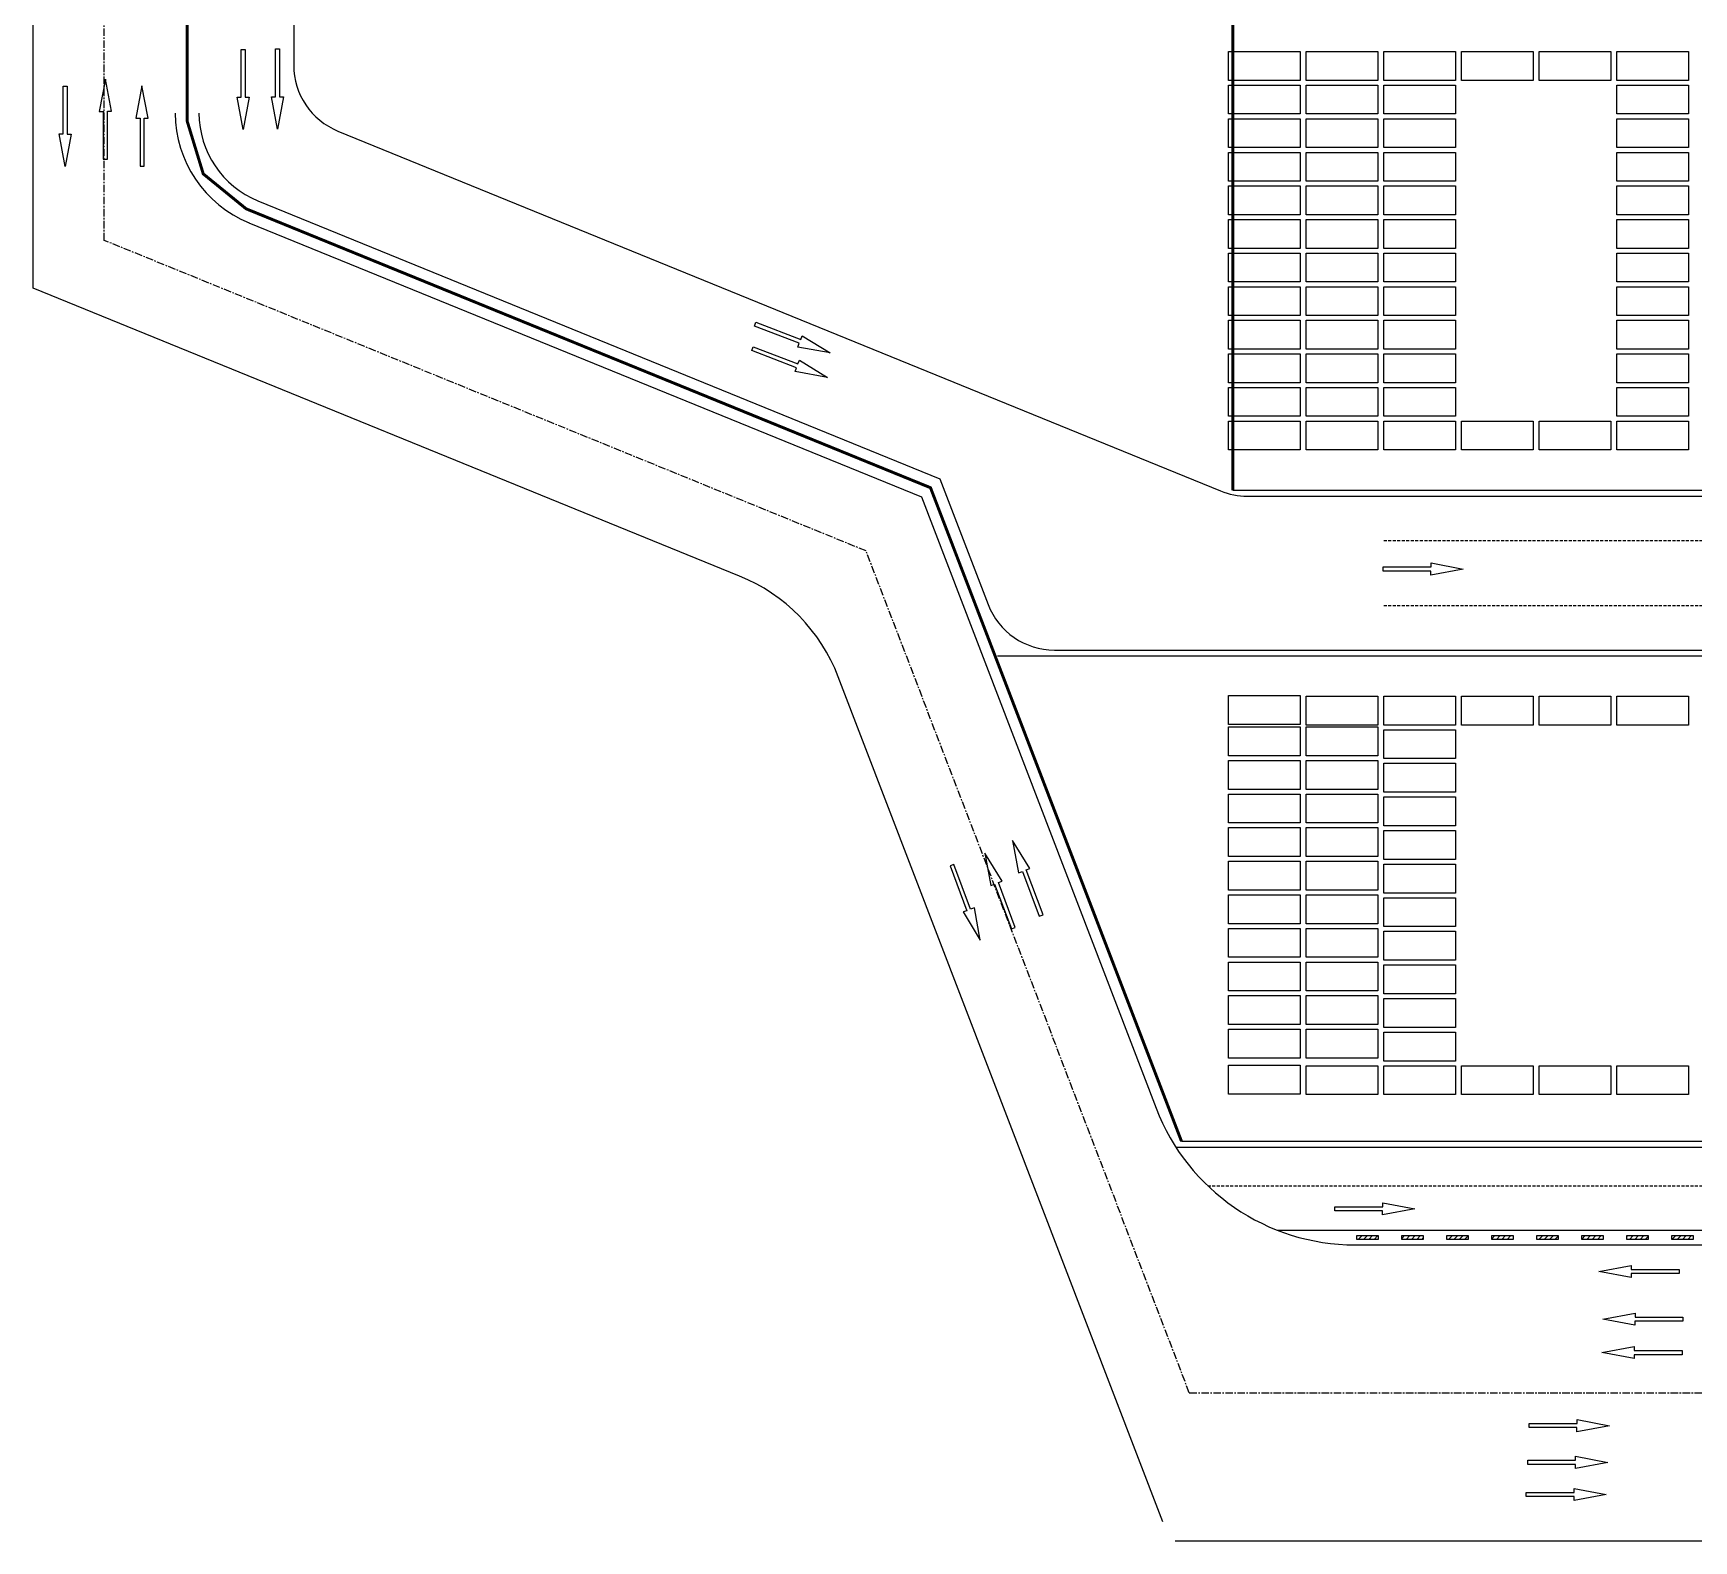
# Model space of a CAD drawing. Header units: millimetres. Extents: x -582 to 479, y -622 to 401.
# Drawn here: x -582.4 to -442.2, y -362.9 to -235.6 of the extents above; entities that cross this region are included whole.
import ezdxf

# ---------------------------------------------------------------- set-up
doc = ezdxf.new("R2010")
doc.units = ezdxf.units.MM
doc.linetypes.add('CENTER', pattern=[50.8, 31.75, -6.35, 6.35, -6.35])
doc.linetypes.add('DASHED', pattern=[19.05, 12.7, -6.35])
for name, color, linetype in [('0001-佛渡-工艺-方案一-围网', 40, 'Continuous'), ('0001-佛渡-工艺-方案一-围网(内集卡一侧新增）', 40, 'Continuous'), ('0001-佛渡-平面-方案一-隔离墩', 7, 'Continuous'), ('0001-佛渡-平面-方案一道路中心线', 11, 'Continuous'), ('0001-佛渡-平面-方案一道路边界', 7, 'Continuous'), ('ECT', 1, 'Continuous'), ('ICT', 3, 'Continuous'), ('SLOT', 115, 'Continuous')]:
    doc.layers.add(name, color=color, linetype=linetype)
doc.linetypes.add('FENCELINE2', pattern='A,0.25,-0.1,[132,ltypeshp.shx,S=0.1,R=0,X=-0.1,Y=0],-0.1,1', length=1.45)

# ---------------------------------------------------------------- blocks, each defined once
blk = doc.blocks.new('隔离墩')
at = {"layer": '0001-佛渡-平面-方案一-隔离墩'}
h = blk.add_hatch(dxfattribs=at)
h.set_pattern_fill('ANSI31', color=8, scale=0.1, angle=322.5241)
h.set_pattern_definition([(45, (501937.44548, 3292381.98444), (-0.224506403027, 0.224506403027), [])])
h.paths.add_polyline_path([(314.51, 21.42), (316.31, 21.42), (316.31, 21.1), (314.51, 21.1)])
at = {"layer": '0001-佛渡-平面-方案一-隔离墩', "color": 8}
blk.add_lwpolyline([(314.51, 21.42), (316.31, 21.42), (316.31, 21.1), (314.51, 21.1), (314.51, 21.42)], dxfattribs=at)

msp = doc.modelspace()

# ---------------------------------------------------------------- linework, layer by layer
at = {"layer": '0001-佛渡-工艺-方案一-围网', "linetype": 'FENCELINE2', "ltscale": 0.25, "const_width": 0.25}
msp.add_lwpolyline([(-569.43, -233.2), (-569.43, -243.02), (-568.07, -247.48), (-564.45, -250.43), (-506.65, -273.99), (-485.45, -329.2)], dxfattribs=at)
at = {"layer": '0001-佛渡-工艺-方案一-围网', "linetype": 'FENCELINE2', "ltscale": 0.25}
msp.add_lwpolyline([(-485.45, -329.2), (-422.39, -329.2)], dxfattribs=at)
at = {"layer": '0001-佛渡-工艺-方案一-围网(内集卡一侧新增）', "color": 6, "linetype": 'FENCELINE2', "ltscale": 0.25}
msp.add_line((-501, -288.2), (-212.02, -288.2), dxfattribs=at)
at = {"layer": '0001-佛渡-工艺-方案一-围网(内集卡一侧新增）', "linetype": 'FENCELINE2', "ltscale": 0.25, "const_width": 0.25}
msp.add_lwpolyline([(-481.12, -233.2), (-481.12, -274.2)], dxfattribs=at)
at = {"layer": '0001-佛渡-工艺-方案一-围网(内集卡一侧新增）', "linetype": 'FENCELINE2', "ltscale": 0.25}
msp.add_lwpolyline([(-481.12, -274.2), (-211.93, -274.2)], dxfattribs=at)
at = {"layer": '0001-佛渡-平面-方案一道路中心线', "color": 11, "linetype": 'CENTER', "ltscale": 0.02}
for p, q in [((-576.43, -253.1), (-576.43, -37.7)), ((-512.09, -279.33), (-576.43, -253.1)), ((-484.79, -350.45), (-512.09, -279.33))]:
    msp.add_line(p, q, dxfattribs=at)
at = {"layer": '0001-佛渡-平面-方案一道路中心线', "color": 11, "linetype": 'DASHED', "ltscale": 0.02}
for p, q in [((-468.37, -278.45), (-211.43, -278.45)), ((-468.37, -283.95), (-211.43, -283.95)), ((-483.24, -332.95), (-216.98, -332.95))]:
    msp.add_line(p, q, dxfattribs=at)
at = {"layer": '0001-佛渡-平面-方案一道路边界'}
for p, q in [((-582.43, -257.14), (-582.43, -31.7)), ((-560.43, -178.7), (-560.43, -238.31)), ((-556.7, -243.87), (-482.15, -274.25)), ((-563.45, -249.76), (-505.87, -273.23)), ((-564.21, -251.61), (-507.42, -274.75)), ((-522.78, -281.45), (-582.43, -257.14)), ((-505.87, -273.23), (-501.79, -283.85)), ((-507.42, -274.75), (-487.6, -326.4)), ((-479.89, -274.7), (-211.43, -274.7)), ((-496.19, -287.7), (-211.43, -287.7)), ((-487.04, -361.34), (-514.44, -289.97)), ((-485.92, -329.7), (-214.3, -329.7))]:
    msp.add_line(p, q, dxfattribs=at)
at = {"layer": '0001-佛渡-平面-方案一道路边界', "color": 7}
for p, q in [((-470.79, -337.95), (-229.43, -337.95)), ((-485.98, -362.95), (-241.43, -362.95))]:
    msp.add_line(p, q, dxfattribs=at)
at = {"layer": '0001-佛渡-平面-方案一道路边界', "color": 11, "linetype": 'CENTER', "ltscale": 0.02}
msp.add_line((-484.79, -350.45), (266.57, -350.45), dxfattribs=at)
at = {"layer": '0001-佛渡-平面-方案一道路边界'}
msp.add_lwpolyline([(-477.38, -336.7), (-222.84, -336.7)], dxfattribs=at)
for centre, radius, start, end in [((-554.43, -238.31), 6, 180, 247.8237), ((-560.43, -242.35), 10, 180, 247.8237), ((-560.43, -242.35), 8, 180, 247.8237), ((-479.89, -268.7), 6, 247.8237, 270), ((-528.44, -295.34), 15, 21.0027, 67.8237), ((-496.19, -281.7), 6, 201.0027, 270), ((-470.79, -319.95), 18, 201.0027, 270)]:
    msp.add_arc(centre, radius, start, end, dxfattribs=at)
at = {"layer": 'ECT', "color": 1}
for points in [[(-576.16, -246.23), (-576.16, -242.19), (-575.83, -242.19), (-576.34, -239.47), (-576.85, -242.2), (-576.51, -242.2), (-576.51, -246.23), (-576.16, -246.23)], [(-579.56, -240.08), (-579.56, -244.12), (-579.22, -244.12), (-579.74, -246.85), (-580.25, -244.11), (-579.91, -244.11), (-579.91, -240.08), (-579.56, -240.08)], [(-573.07, -246.82), (-573.07, -242.77), (-572.73, -242.77), (-573.25, -240.05), (-573.76, -242.78), (-573.41, -242.78), (-573.41, -246.82), (-573.07, -246.82)], [(-497.14, -310.06), (-498.57, -306.28), (-498.26, -306.16), (-499.71, -303.8), (-499.22, -306.53), (-498.89, -306.41), (-497.46, -310.18), (-497.14, -310.06)], [(-499.49, -311.13), (-500.92, -307.35), (-500.61, -307.23), (-502.06, -304.86), (-501.56, -307.6), (-501.24, -307.48), (-499.81, -311.25), (-499.49, -311.13)], [(-504.99, -305.93), (-503.58, -309.72), (-503.89, -309.83), (-502.46, -312.2), (-502.94, -309.47), (-503.26, -309.59), (-504.67, -305.81), (-504.99, -305.93)], [(-472.51, -334.73), (-468.46, -334.73), (-468.46, -334.39), (-465.74, -334.91), (-468.47, -335.42), (-468.47, -335.08), (-472.51, -335.08), (-472.51, -334.73)], [(-443.43, -340.37), (-447.48, -340.37), (-447.48, -340.71), (-450.2, -340.19), (-447.47, -339.68), (-447.47, -340.03), (-443.43, -340.03), (-443.43, -340.37)], [(-443.1, -344.4), (-447.15, -344.4), (-447.15, -344.73), (-449.87, -344.22), (-447.14, -343.71), (-447.14, -344.05), (-443.1, -344.05), (-443.1, -344.4)], [(-443.17, -347.23), (-447.22, -347.23), (-447.22, -347.56), (-449.94, -347.05), (-447.21, -346.54), (-447.21, -346.88), (-443.17, -346.88), (-443.17, -347.23)], [(-456.08, -353.05), (-452.04, -353.05), (-452.04, -352.71), (-449.31, -353.23), (-452.05, -353.73), (-452.05, -353.39), (-456.08, -353.39), (-456.08, -353.05)], [(-456.21, -356.15), (-452.17, -356.15), (-452.17, -355.81), (-449.44, -356.33), (-452.17, -356.84), (-452.17, -356.49), (-456.21, -356.49), (-456.21, -356.15)], [(-456.34, -358.87), (-452.29, -358.87), (-452.29, -358.53), (-449.57, -359.05), (-452.3, -359.55), (-452.3, -359.21), (-456.34, -359.21), (-456.34, -358.87)]]:
    msp.add_lwpolyline(points, dxfattribs=at)
at = {"layer": 'ICT', "color": 3}
for points in [[(-564.52, -236.97), (-564.52, -241.01), (-564.18, -241.01), (-564.7, -243.73), (-565.21, -241), (-564.86, -241), (-564.86, -236.97), (-564.52, -236.97)], [(-561.63, -236.92), (-561.63, -240.96), (-561.29, -240.96), (-561.81, -243.69), (-562.32, -240.96), (-561.97, -240.96), (-561.97, -236.92), (-561.63, -236.92)], [(-521.39, -260.02), (-517.61, -261.47), (-517.49, -261.15), (-515.13, -262.61), (-517.86, -262.11), (-517.74, -261.79), (-521.51, -260.35), (-521.39, -260.02)], [(-521.62, -262.09), (-517.84, -263.53), (-517.72, -263.22), (-515.36, -264.67), (-518.09, -264.17), (-517.97, -263.85), (-521.74, -262.41), (-521.62, -262.09)], [(-468.42, -280.68), (-464.37, -280.68), (-464.37, -280.35), (-461.65, -280.86), (-464.38, -281.37), (-464.38, -281.03), (-468.42, -281.03), (-468.42, -280.68)]]:
    msp.add_lwpolyline(points, dxfattribs=at)
at = {"layer": 'SLOT', "color": 8, "ltscale": 0.25, "flags": 128}
for points in [[(-481.48, -237.14), (-475.43, -237.14), (-475.43, -239.58), (-481.48, -239.58)], [(-474.93, -237.14), (-468.87, -237.14), (-468.87, -239.58), (-474.93, -239.58)], [(-481.48, -239.98), (-475.43, -239.98), (-475.43, -242.42), (-481.48, -242.42)], [(-474.93, -239.98), (-468.87, -239.98), (-468.87, -242.42), (-474.93, -242.42)], [(-481.48, -242.82), (-475.43, -242.82), (-475.43, -245.26), (-481.48, -245.26)], [(-474.93, -242.82), (-468.87, -242.82), (-468.87, -245.26), (-474.93, -245.26)], [(-481.48, -245.66), (-475.43, -245.66), (-475.43, -248.09), (-481.48, -248.09)], [(-474.93, -245.66), (-468.87, -245.66), (-468.87, -248.09), (-474.93, -248.09)], [(-481.48, -248.49), (-475.43, -248.49), (-475.43, -250.93), (-481.48, -250.93)], [(-474.93, -248.49), (-468.87, -248.49), (-468.87, -250.93), (-474.93, -250.93)], [(-481.48, -251.33), (-475.43, -251.33), (-475.43, -253.77), (-481.48, -253.77)], [(-474.93, -251.33), (-468.87, -251.33), (-468.87, -253.77), (-474.93, -253.77)], [(-481.48, -254.17), (-475.43, -254.17), (-475.43, -256.61), (-481.48, -256.61)], [(-474.93, -254.17), (-468.87, -254.17), (-468.87, -256.61), (-474.93, -256.61)], [(-481.48, -257.01), (-475.43, -257.01), (-475.43, -259.45), (-481.48, -259.45)], [(-474.93, -257.01), (-468.87, -257.01), (-468.87, -259.45), (-474.93, -259.45)], [(-481.48, -259.85), (-475.43, -259.85), (-475.43, -262.28), (-481.48, -262.28)], [(-474.93, -259.85), (-468.87, -259.85), (-468.87, -262.28), (-474.93, -262.28)], [(-481.48, -262.68), (-475.43, -262.68), (-475.43, -265.12), (-481.48, -265.12)], [(-474.93, -262.68), (-468.87, -262.68), (-468.87, -265.12), (-474.93, -265.12)], [(-481.48, -265.52), (-475.43, -265.52), (-475.43, -267.96), (-481.48, -267.96)], [(-474.93, -265.52), (-468.87, -265.52), (-468.87, -267.96), (-474.93, -267.96)], [(-481.48, -268.36), (-475.43, -268.36), (-475.43, -270.8), (-481.48, -270.8)], [(-474.93, -268.36), (-468.87, -268.36), (-468.87, -270.8), (-474.93, -270.8)], [(-481.48, -291.55), (-475.43, -291.55), (-475.43, -293.99), (-481.48, -293.99)], [(-474.93, -291.6), (-468.87, -291.6), (-468.87, -294.04), (-474.93, -294.04)], [(-481.48, -294.19), (-475.43, -294.19), (-475.43, -296.63), (-481.48, -296.63)], [(-474.93, -294.19), (-468.87, -294.19), (-468.87, -296.63), (-474.93, -296.63)], [(-481.48, -297.03), (-475.43, -297.03), (-475.43, -299.47), (-481.48, -299.47)], [(-474.93, -297.03), (-468.87, -297.03), (-468.87, -299.47), (-474.93, -299.47)], [(-481.48, -299.87), (-475.43, -299.87), (-475.43, -302.3), (-481.48, -302.3)], [(-474.93, -299.87), (-468.87, -299.87), (-468.87, -302.3), (-474.93, -302.3)], [(-481.48, -302.7), (-475.43, -302.7), (-475.43, -305.14), (-481.48, -305.14)], [(-474.93, -302.7), (-468.87, -302.7), (-468.87, -305.14), (-474.93, -305.14)], [(-481.48, -305.54), (-475.43, -305.54), (-475.43, -307.98), (-481.48, -307.98)], [(-474.93, -305.54), (-468.87, -305.54), (-468.87, -307.98), (-474.93, -307.98)], [(-481.48, -308.38), (-475.43, -308.38), (-475.43, -310.82), (-481.48, -310.82)], [(-474.93, -308.38), (-468.87, -308.38), (-468.87, -310.82), (-474.93, -310.82)], [(-481.48, -311.22), (-475.43, -311.22), (-475.43, -313.66), (-481.48, -313.66)], [(-474.93, -311.22), (-468.87, -311.22), (-468.87, -313.66), (-474.93, -313.66)], [(-481.48, -314.06), (-475.43, -314.06), (-475.43, -316.49), (-481.48, -316.49)], [(-474.93, -314.06), (-468.87, -314.06), (-468.87, -316.49), (-474.93, -316.49)], [(-481.48, -316.89), (-475.43, -316.89), (-475.43, -319.33), (-481.48, -319.33)], [(-474.93, -316.89), (-468.87, -316.89), (-468.87, -319.33), (-474.93, -319.33)], [(-481.48, -319.73), (-475.43, -319.73), (-475.43, -322.17), (-481.48, -322.17)], [(-474.93, -319.73), (-468.87, -319.73), (-468.87, -322.17), (-474.93, -322.17)], [(-481.48, -322.77), (-475.43, -322.77), (-475.43, -325.21), (-481.48, -325.21)], [(-474.93, -322.82), (-468.87, -322.82), (-468.87, -325.25), (-474.93, -325.25)]]:
    msp.add_lwpolyline(points, close=True, dxfattribs=at)
at = {"layer": 'SLOT', "color": 115, "flags": 128}
for points in [[(-468.37, -237.14), (-462.31, -237.14), (-462.31, -239.58), (-468.37, -239.58)], [(-461.81, -237.14), (-455.75, -237.14), (-455.75, -239.58), (-461.81, -239.58)], [(-455.25, -237.14), (-449.19, -237.14), (-449.19, -239.58), (-455.25, -239.58)], [(-448.69, -237.14), (-442.64, -237.14), (-442.64, -239.58), (-448.69, -239.58)], [(-468.37, -239.98), (-462.31, -239.98), (-462.31, -242.42), (-468.37, -242.42)], [(-448.69, -239.98), (-442.64, -239.98), (-442.64, -242.42), (-448.69, -242.42)], [(-468.37, -242.82), (-462.31, -242.82), (-462.31, -245.26), (-468.37, -245.26)], [(-448.69, -242.82), (-442.64, -242.82), (-442.64, -245.26), (-448.69, -245.26)], [(-468.37, -245.66), (-462.31, -245.66), (-462.31, -248.09), (-468.37, -248.09)], [(-448.69, -245.66), (-442.64, -245.66), (-442.64, -248.09), (-448.69, -248.09)], [(-468.37, -248.49), (-462.31, -248.49), (-462.31, -250.93), (-468.37, -250.93)], [(-448.69, -248.49), (-442.64, -248.49), (-442.64, -250.93), (-448.69, -250.93)], [(-468.37, -251.33), (-462.31, -251.33), (-462.31, -253.77), (-468.37, -253.77)], [(-448.69, -251.33), (-442.64, -251.33), (-442.64, -253.77), (-448.69, -253.77)], [(-468.37, -254.17), (-462.31, -254.17), (-462.31, -256.61), (-468.37, -256.61)], [(-448.69, -254.17), (-442.64, -254.17), (-442.64, -256.61), (-448.69, -256.61)], [(-468.37, -257.01), (-462.31, -257.01), (-462.31, -259.45), (-468.37, -259.45)], [(-448.69, -257.01), (-442.64, -257.01), (-442.64, -259.45), (-448.69, -259.45)], [(-468.37, -259.85), (-462.31, -259.85), (-462.31, -262.28), (-468.37, -262.28)], [(-448.69, -259.85), (-442.64, -259.85), (-442.64, -262.28), (-448.69, -262.28)], [(-468.37, -262.68), (-462.31, -262.68), (-462.31, -265.12), (-468.37, -265.12)], [(-448.69, -262.68), (-442.64, -262.68), (-442.64, -265.12), (-448.69, -265.12)], [(-468.37, -265.52), (-462.31, -265.52), (-462.31, -267.96), (-468.37, -267.96)], [(-448.69, -265.52), (-442.64, -265.52), (-442.64, -267.96), (-448.69, -267.96)], [(-468.37, -268.36), (-462.31, -268.36), (-462.31, -270.8), (-468.37, -270.8)], [(-461.81, -268.36), (-455.75, -268.36), (-455.75, -270.8), (-461.81, -270.8)], [(-455.25, -268.36), (-449.19, -268.36), (-449.19, -270.8), (-455.25, -270.8)], [(-448.69, -268.36), (-442.64, -268.36), (-442.64, -270.8), (-448.69, -270.8)], [(-468.37, -291.6), (-462.31, -291.6), (-462.31, -294.04), (-468.37, -294.04)], [(-461.81, -291.6), (-455.75, -291.6), (-455.75, -294.04), (-461.81, -294.04)], [(-455.25, -291.6), (-449.19, -291.6), (-449.19, -294.04), (-455.25, -294.04)], [(-448.69, -291.6), (-442.64, -291.6), (-442.64, -294.04), (-448.69, -294.04)], [(-468.37, -294.44), (-462.31, -294.44), (-462.31, -296.87), (-468.37, -296.87)], [(-468.37, -297.27), (-462.31, -297.27), (-462.31, -299.71), (-468.37, -299.71)], [(-468.37, -300.11), (-462.31, -300.11), (-462.31, -302.55), (-468.37, -302.55)], [(-468.37, -302.95), (-462.31, -302.95), (-462.31, -305.39), (-468.37, -305.39)], [(-468.37, -305.79), (-462.31, -305.79), (-462.31, -308.23), (-468.37, -308.23)], [(-468.37, -308.63), (-462.31, -308.63), (-462.31, -311.06), (-468.37, -311.06)], [(-468.37, -311.46), (-462.31, -311.46), (-462.31, -313.9), (-468.37, -313.9)], [(-468.37, -314.3), (-462.31, -314.3), (-462.31, -316.74), (-468.37, -316.74)], [(-468.37, -317.14), (-462.31, -317.14), (-462.31, -319.58), (-468.37, -319.58)], [(-468.37, -319.98), (-462.31, -319.98), (-462.31, -322.42), (-468.37, -322.42)], [(-468.37, -322.82), (-462.31, -322.82), (-462.31, -325.25), (-468.37, -325.25)], [(-461.81, -322.82), (-455.75, -322.82), (-455.75, -325.25), (-461.81, -325.25)], [(-455.25, -322.82), (-449.19, -322.82), (-449.19, -325.25), (-455.25, -325.25)], [(-448.69, -322.82), (-442.64, -322.82), (-442.64, -325.25), (-448.69, -325.25)]]:
    msp.add_lwpolyline(points, close=True, dxfattribs=at)

# ---------------------------------------------------------------- block references
at = {"layer": '0001-佛渡-平面-方案一-隔离墩'}
for p in [(-785.15, -358.59), (-781.35, -358.59), (-777.55, -358.59), (-773.75, -358.59), (-769.95, -358.59), (-766.15, -358.59), (-762.35, -358.59), (-758.55, -358.59)]:
    msp.add_blockref('隔离墩', p, dxfattribs=at)

doc.saveas('drawing.dxf')
